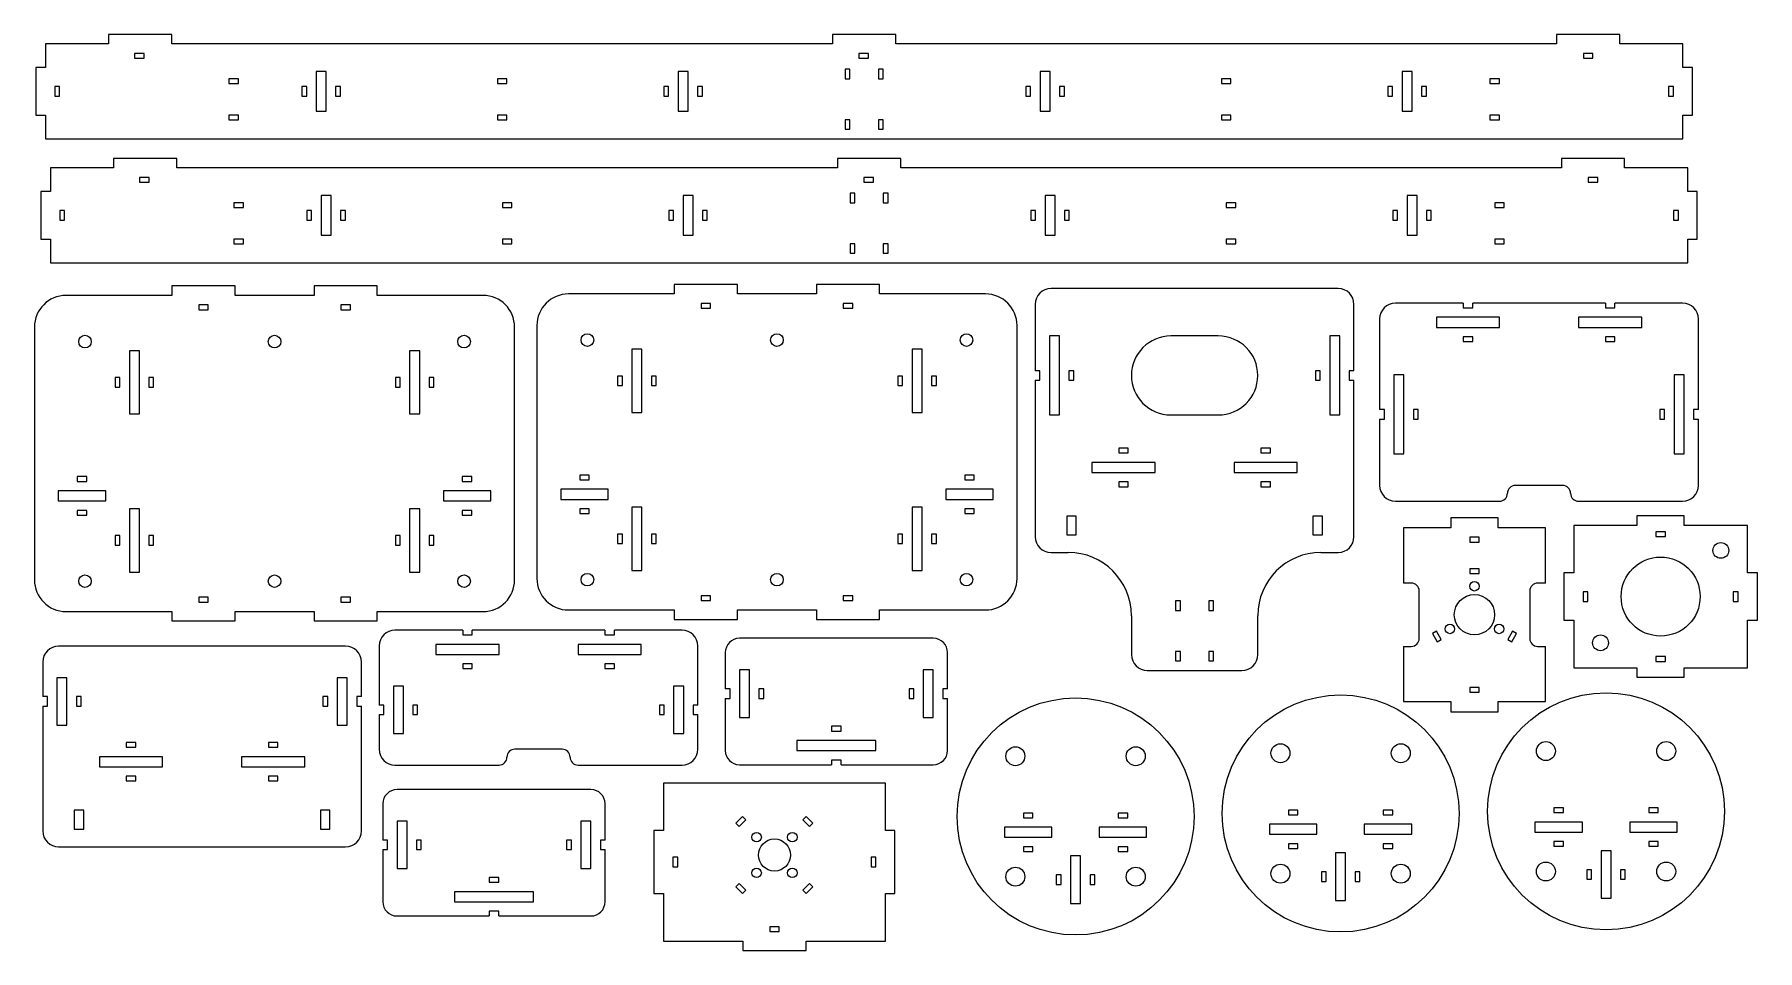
# Model space of a CAD drawing. Header units: millimetres. Extents: x 6 to 551, y 8 to 298.
import ezdxf

# ---------------------------------------------------------------- set-up
doc = ezdxf.new("R2010")
doc.units = ezdxf.units.MM

msp = doc.modelspace()

# ---------------------------------------------------------------- linework, layer by layer
at = {"color": 7, "linetype": 'Continuous', "lineweight": 25}
for p, q in [((29.03, 295.17), (9.03, 295.17)), ((9.03, 295.17), (9.03, 287.67)), ((29.03, 298.17), (29.03, 295.17)), ((49.03, 298.17), (29.03, 298.17)), ((49.03, 295.17), (49.03, 298.17)), ((258.21, 295.17), (49.03, 295.17)), ((258.21, 298.17), (258.21, 295.17)), ((278.21, 298.17), (258.21, 298.17)), ((278.21, 295.17), (278.21, 298.17)), ((487.4, 295.17), (278.21, 295.17)), ((487.4, 298.17), (487.4, 295.17)), ((507.4, 298.17), (487.4, 298.17)), ((507.4, 295.17), (507.4, 298.17)), ((527.4, 295.17), (507.4, 295.17)), ((527.4, 287.67), (527.4, 295.17)), ((40.27, 292.17), (37.27, 292.17)), ((37.27, 292.17), (37.27, 290.67)), ((37.27, 290.67), (40.27, 290.67)), ((40.27, 290.67), (40.27, 292.17)), ((269.58, 292.17), (266.58, 292.17)), ((266.58, 292.17), (266.58, 290.67)), ((266.58, 290.67), (269.58, 290.67)), ((269.58, 290.67), (269.58, 292.17)), ((498.9, 292.17), (495.9, 292.17)), ((495.9, 292.17), (495.9, 290.67)), ((495.9, 290.67), (498.9, 290.67)), ((498.9, 290.67), (498.9, 292.17)), ((6.03, 287.67), (6.03, 272.67)), ((9.03, 287.67), (6.03, 287.67)), ((70.12, 284.17), (67.12, 284.17)), ((67.12, 284.17), (67.12, 282.67)), ((70.12, 282.67), (70.12, 284.17)), ((97.91, 286.42), (94.73, 286.42)), ((94.73, 286.42), (94.73, 273.92)), ((97.91, 273.92), (97.91, 286.42)), ((155.12, 284.17), (152.12, 284.17)), ((152.12, 284.17), (152.12, 282.67)), ((155.12, 282.67), (155.12, 284.17)), ((212.5, 286.42), (209.33, 286.42)), ((209.33, 286.42), (209.33, 273.92)), ((212.5, 273.92), (212.5, 286.42)), ((263.71, 287.17), (262.21, 287.17)), ((262.21, 287.17), (262.21, 284.17)), ((262.21, 284.17), (263.71, 284.17)), ((263.71, 284.17), (263.71, 287.17)), ((274.21, 287.17), (272.71, 287.17)), ((272.71, 287.17), (272.71, 284.17)), ((272.71, 284.17), (274.21, 284.17)), ((274.21, 284.17), (274.21, 287.17)), ((327.1, 286.42), (323.92, 286.42)), ((323.92, 286.42), (323.92, 273.92)), ((327.1, 273.92), (327.1, 286.42)), ((384.31, 284.17), (381.31, 284.17)), ((381.31, 284.17), (381.31, 282.67)), ((384.31, 282.67), (384.31, 284.17)), ((441.69, 286.42), (438.52, 286.42)), ((438.52, 286.42), (438.52, 273.92)), ((441.69, 273.92), (441.69, 286.42)), ((469.31, 284.17), (466.31, 284.17)), ((466.31, 284.17), (466.31, 282.67)), ((469.31, 282.67), (469.31, 284.17)), ((530.4, 287.67), (527.4, 287.67)), ((530.4, 272.67), (530.4, 287.67)), ((13.53, 281.67), (12.03, 281.67)), ((12.03, 281.67), (12.03, 278.67)), ((12.03, 278.67), (13.53, 278.67)), ((13.53, 278.67), (13.53, 281.67)), ((67.12, 282.67), (70.12, 282.67)), ((91.74, 281.67), (90.24, 281.67)), ((90.24, 281.67), (90.24, 278.67)), ((90.24, 278.67), (91.74, 278.67)), ((91.74, 278.67), (91.74, 281.67)), ((102.41, 281.67), (100.91, 281.67)), ((100.91, 281.67), (100.91, 278.67)), ((100.91, 278.67), (102.41, 278.67)), ((102.41, 278.67), (102.41, 281.67)), ((152.12, 282.67), (155.12, 282.67)), ((206.33, 281.67), (204.83, 281.67)), ((204.83, 281.67), (204.83, 278.67)), ((204.83, 278.67), (206.33, 278.67)), ((206.33, 278.67), (206.33, 281.67)), ((217, 281.67), (215.5, 281.67)), ((215.5, 281.67), (215.5, 278.67)), ((215.5, 278.67), (217, 278.67)), ((217, 278.67), (217, 281.67)), ((320.92, 281.67), (319.42, 281.67)), ((319.42, 281.67), (319.42, 278.67)), ((319.42, 278.67), (320.92, 278.67)), ((320.92, 278.67), (320.92, 281.67)), ((331.6, 281.67), (330.1, 281.67)), ((330.1, 281.67), (330.1, 278.67)), ((330.1, 278.67), (331.6, 278.67)), ((331.6, 278.67), (331.6, 281.67)), ((381.31, 282.67), (384.31, 282.67)), ((435.51, 281.67), (434.01, 281.67)), ((434.01, 281.67), (434.01, 278.67)), ((434.01, 278.67), (435.51, 278.67)), ((435.51, 278.67), (435.51, 281.67)), ((446.19, 281.67), (444.69, 281.67)), ((444.69, 281.67), (444.69, 278.67)), ((444.69, 278.67), (446.19, 278.67)), ((446.19, 278.67), (446.19, 281.67)), ((466.31, 282.67), (469.31, 282.67)), ((524.4, 281.67), (522.9, 281.67)), ((522.9, 281.67), (522.9, 278.67)), ((522.9, 278.67), (524.4, 278.67)), ((524.4, 278.67), (524.4, 281.67)), ((94.73, 273.92), (97.91, 273.92)), ((209.33, 273.92), (212.5, 273.92)), ((323.92, 273.92), (327.1, 273.92)), ((438.52, 273.92), (441.69, 273.92)), ((6.03, 272.67), (9.03, 272.67)), ((9.03, 272.67), (9.03, 265.17)), ((70.12, 272.67), (67.12, 272.67)), ((67.12, 272.67), (67.12, 271.17)), ((67.12, 271.17), (70.12, 271.17)), ((70.12, 271.17), (70.12, 272.67)), ((155.12, 272.67), (152.12, 272.67)), ((152.12, 272.67), (152.12, 271.17)), ((152.12, 271.17), (155.12, 271.17)), ((155.12, 271.17), (155.12, 272.67)), ((263.71, 271.17), (262.21, 271.17)), ((262.21, 271.17), (262.21, 268.17)), ((262.21, 268.17), (263.71, 268.17)), ((263.71, 268.17), (263.71, 271.17)), ((274.21, 271.17), (272.71, 271.17)), ((272.71, 271.17), (272.71, 268.17)), ((272.71, 268.17), (274.21, 268.17)), ((274.21, 268.17), (274.21, 271.17)), ((384.31, 272.67), (381.31, 272.67)), ((381.31, 272.67), (381.31, 271.17)), ((381.31, 271.17), (384.31, 271.17)), ((384.31, 271.17), (384.31, 272.67)), ((469.31, 272.67), (466.31, 272.67)), ((466.31, 272.67), (466.31, 271.17)), ((466.31, 271.17), (469.31, 271.17)), ((469.31, 271.17), (469.31, 272.67)), ((527.4, 272.67), (530.4, 272.67)), ((527.4, 265.17), (527.4, 272.67)), ((9.03, 265.17), (527.4, 265.17)), ((30.59, 258.95), (30.59, 255.95)), ((50.59, 258.95), (30.59, 258.95)), ((50.59, 255.95), (50.59, 258.95)), ((259.78, 258.95), (259.78, 255.95)), ((279.78, 258.95), (259.78, 258.95)), ((279.78, 255.95), (279.78, 258.95)), ((488.97, 258.95), (488.97, 255.95)), ((508.97, 258.95), (488.97, 258.95)), ((508.97, 255.95), (508.97, 258.95)), ((30.59, 255.95), (10.59, 255.95)), ((10.59, 255.95), (10.59, 248.45)), ((41.83, 252.95), (38.83, 252.95)), ((38.83, 252.95), (38.83, 251.45)), ((38.83, 251.45), (41.83, 251.45)), ((41.83, 251.45), (41.83, 252.95)), ((259.78, 255.95), (50.59, 255.95)), ((271.15, 252.95), (268.15, 252.95)), ((268.15, 252.95), (268.15, 251.45)), ((268.15, 251.45), (271.15, 251.45)), ((271.15, 251.45), (271.15, 252.95)), ((488.97, 255.95), (279.78, 255.95)), ((500.47, 252.95), (497.47, 252.95)), ((497.47, 252.95), (497.47, 251.45)), ((497.47, 251.45), (500.47, 251.45)), ((500.47, 251.45), (500.47, 252.95)), ((528.97, 255.95), (508.97, 255.95)), ((528.97, 248.45), (528.97, 255.95)), ((7.59, 248.45), (7.59, 233.45)), ((10.59, 248.45), (7.59, 248.45)), ((99.48, 247.2), (96.3, 247.2)), ((96.3, 247.2), (96.3, 234.7)), ((99.48, 234.7), (99.48, 247.2)), ((214.07, 247.2), (210.9, 247.2)), ((210.9, 247.2), (210.9, 234.7)), ((214.07, 234.7), (214.07, 247.2)), ((265.28, 247.95), (263.78, 247.95)), ((263.78, 247.95), (263.78, 244.95)), ((265.28, 244.95), (265.28, 247.95)), ((275.78, 247.95), (274.28, 247.95)), ((274.28, 247.95), (274.28, 244.95)), ((275.78, 244.95), (275.78, 247.95)), ((328.67, 247.2), (325.49, 247.2)), ((325.49, 247.2), (325.49, 234.7)), ((328.67, 234.7), (328.67, 247.2)), ((443.26, 247.2), (440.08, 247.2)), ((440.08, 247.2), (440.08, 234.7)), ((443.26, 234.7), (443.26, 247.2)), ((531.97, 248.45), (528.97, 248.45)), ((531.97, 233.45), (531.97, 248.45)), ((15.09, 242.45), (13.59, 242.45)), ((13.59, 242.45), (13.59, 239.45)), ((15.09, 239.45), (15.09, 242.45)), ((71.69, 244.95), (68.69, 244.95)), ((68.69, 244.95), (68.69, 243.45)), ((68.69, 243.45), (71.69, 243.45)), ((71.69, 243.45), (71.69, 244.95)), ((93.31, 242.45), (91.81, 242.45)), ((91.81, 242.45), (91.81, 239.45)), ((93.31, 239.45), (93.31, 242.45)), ((103.98, 242.45), (102.48, 242.45)), ((102.48, 242.45), (102.48, 239.45)), ((103.98, 239.45), (103.98, 242.45)), ((156.69, 244.95), (153.69, 244.95)), ((153.69, 244.95), (153.69, 243.45)), ((153.69, 243.45), (156.69, 243.45)), ((156.69, 243.45), (156.69, 244.95)), ((207.9, 242.45), (206.4, 242.45)), ((206.4, 242.45), (206.4, 239.45)), ((207.9, 239.45), (207.9, 242.45)), ((218.57, 242.45), (217.07, 242.45)), ((217.07, 242.45), (217.07, 239.45)), ((218.57, 239.45), (218.57, 242.45)), ((263.78, 244.95), (265.28, 244.95)), ((274.28, 244.95), (275.78, 244.95)), ((322.49, 242.45), (320.99, 242.45)), ((320.99, 242.45), (320.99, 239.45)), ((322.49, 239.45), (322.49, 242.45)), ((333.17, 242.45), (331.67, 242.45)), ((331.67, 242.45), (331.67, 239.45)), ((333.17, 239.45), (333.17, 242.45)), ((385.87, 244.95), (382.87, 244.95)), ((382.87, 244.95), (382.87, 243.45)), ((382.87, 243.45), (385.87, 243.45)), ((385.87, 243.45), (385.87, 244.95)), ((437.08, 242.45), (435.58, 242.45)), ((435.58, 242.45), (435.58, 239.45)), ((437.08, 239.45), (437.08, 242.45)), ((447.76, 242.45), (446.26, 242.45)), ((446.26, 242.45), (446.26, 239.45)), ((447.76, 239.45), (447.76, 242.45)), ((470.87, 244.95), (467.87, 244.95)), ((467.87, 244.95), (467.87, 243.45)), ((467.87, 243.45), (470.87, 243.45)), ((470.87, 243.45), (470.87, 244.95)), ((525.97, 242.45), (524.47, 242.45)), ((524.47, 242.45), (524.47, 239.45)), ((525.97, 239.45), (525.97, 242.45)), ((13.59, 239.45), (15.09, 239.45)), ((91.81, 239.45), (93.31, 239.45)), ((96.3, 234.7), (99.48, 234.7)), ((102.48, 239.45), (103.98, 239.45)), ((206.4, 239.45), (207.9, 239.45)), ((210.9, 234.7), (214.07, 234.7)), ((217.07, 239.45), (218.57, 239.45)), ((320.99, 239.45), (322.49, 239.45)), ((325.49, 234.7), (328.67, 234.7)), ((331.67, 239.45), (333.17, 239.45)), ((435.58, 239.45), (437.08, 239.45)), ((440.08, 234.7), (443.26, 234.7)), ((446.26, 239.45), (447.76, 239.45)), ((524.47, 239.45), (525.97, 239.45)), ((7.59, 233.45), (10.59, 233.45)), ((10.59, 233.45), (10.59, 225.95)), ((71.69, 233.45), (68.69, 233.45)), ((68.69, 233.45), (68.69, 231.95)), ((68.69, 231.95), (71.69, 231.95)), ((71.69, 231.95), (71.69, 233.45)), ((156.69, 233.45), (153.69, 233.45)), ((153.69, 233.45), (153.69, 231.95)), ((153.69, 231.95), (156.69, 231.95)), ((156.69, 231.95), (156.69, 233.45)), ((265.28, 231.95), (263.78, 231.95)), ((263.78, 231.95), (263.78, 228.95)), ((265.28, 228.95), (265.28, 231.95)), ((275.78, 231.95), (274.28, 231.95)), ((274.28, 231.95), (274.28, 228.95)), ((275.78, 228.95), (275.78, 231.95)), ((385.87, 233.45), (382.87, 233.45)), ((382.87, 233.45), (382.87, 231.95)), ((382.87, 231.95), (385.87, 231.95)), ((385.87, 231.95), (385.87, 233.45)), ((470.87, 233.45), (467.87, 233.45)), ((467.87, 233.45), (467.87, 231.95)), ((467.87, 231.95), (470.87, 231.95)), ((470.87, 231.95), (470.87, 233.45)), ((528.97, 233.45), (531.97, 233.45)), ((528.97, 225.95), (528.97, 233.45)), ((10.59, 225.95), (528.97, 225.95)), ((263.78, 228.95), (265.28, 228.95)), ((274.28, 228.95), (275.78, 228.95)), ((49.06, 218.6), (49.06, 215.6)), ((69.06, 218.6), (49.06, 218.6)), ((69.06, 215.6), (69.06, 218.6)), ((94.06, 218.6), (94.06, 215.6)), ((114.06, 218.6), (94.06, 218.6)), ((114.06, 215.6), (114.06, 218.6)), ((208.12, 219.08), (208.12, 216.08)), ((228.12, 219.08), (208.12, 219.08)), ((228.12, 216.08), (228.12, 219.08)), ((253.12, 219.08), (253.12, 216.08)), ((273.12, 219.08), (253.12, 219.08)), ((273.12, 216.08), (273.12, 219.08)), ((49.06, 215.6), (15.56, 215.6)), ((94.06, 215.6), (69.06, 215.6)), ((147.56, 215.6), (114.06, 215.6)), ((208.12, 216.08), (174.62, 216.08)), ((219.62, 213.08), (216.62, 213.08)), ((216.62, 213.08), (216.62, 211.58)), ((219.62, 211.58), (219.62, 213.08)), ((253.12, 216.08), (228.12, 216.08)), ((264.62, 213.08), (261.62, 213.08)), ((261.62, 213.08), (261.62, 211.58)), ((264.62, 211.58), (264.62, 213.08)), ((306.62, 216.08), (273.12, 216.08)), ((322.38, 212.78), (322.38, 191.78)), ((418.28, 217.78), (327.38, 217.78)), ((423.28, 191.78), (423.28, 212.78)), ((457.86, 213.18), (436.41, 213.18)), ((457.86, 213.18), (457.86, 211.68)), ((460.86, 211.68), (460.86, 213.18)), ((502.86, 213.18), (460.86, 213.18)), ((502.86, 213.18), (502.86, 211.68)), ((505.86, 211.68), (505.86, 213.18)), ((527.31, 213.18), (505.86, 213.18)), ((60.56, 212.6), (57.56, 212.6)), ((57.56, 212.6), (57.56, 211.1)), ((57.56, 211.1), (60.56, 211.1)), ((60.56, 211.1), (60.56, 212.6)), ((105.56, 212.6), (102.56, 212.6)), ((102.56, 212.6), (102.56, 211.1)), ((102.56, 211.1), (105.56, 211.1)), ((105.56, 211.1), (105.56, 212.6)), ((216.62, 211.58), (219.62, 211.58)), ((261.62, 211.58), (264.62, 211.58)), ((431.41, 208.18), (431.41, 179.5)), ((469.36, 208.68), (449.36, 208.68)), ((449.36, 208.68), (449.36, 205.5)), ((457.86, 211.68), (460.86, 211.68)), ((469.36, 205.5), (469.36, 208.68)), ((514.36, 208.68), (494.36, 208.68)), ((494.36, 208.68), (494.36, 205.5)), ((502.86, 211.68), (505.86, 211.68)), ((514.36, 205.5), (514.36, 208.68)), ((532.31, 179.5), (532.31, 208.18)), ((5.56, 205.6), (5.56, 125.6)), ((157.56, 125.6), (157.56, 205.6)), ((164.62, 206.08), (164.62, 126.08)), ((316.62, 126.08), (316.62, 206.08)), ((330.05, 202.78), (326.88, 202.78)), ((326.88, 202.78), (326.88, 177.78)), ((330.05, 177.78), (330.05, 202.78)), ((380.33, 202.78), (365.33, 202.78)), ((418.78, 202.78), (415.6, 202.78)), ((415.6, 202.78), (415.6, 177.78)), ((418.78, 177.78), (418.78, 202.78)), ((449.36, 205.5), (469.36, 205.5)), ((460.86, 202.5), (457.86, 202.5)), ((457.86, 202.5), (457.86, 201)), ((460.86, 201), (460.86, 202.5)), ((494.36, 205.5), (514.36, 205.5)), ((505.86, 202.5), (502.86, 202.5)), ((502.86, 202.5), (502.86, 201)), ((505.86, 201), (505.86, 202.5)), ((38.79, 198.1), (35.61, 198.1)), ((35.61, 198.1), (35.61, 178.1)), ((38.79, 178.1), (38.79, 198.1)), ((127.51, 198.1), (124.34, 198.1)), ((124.34, 198.1), (124.34, 178.1)), ((127.51, 178.1), (127.51, 198.1)), ((197.85, 198.58), (194.67, 198.58)), ((194.67, 198.58), (194.67, 178.58)), ((197.85, 178.58), (197.85, 198.58)), ((286.57, 198.58), (283.4, 198.58)), ((283.4, 198.58), (283.4, 178.58)), ((286.57, 178.58), (286.57, 198.58)), ((457.86, 201), (460.86, 201)), ((502.86, 201), (505.86, 201)), ((323.88, 191.78), (322.38, 191.78)), ((323.88, 188.78), (323.88, 191.78)), ((334.55, 191.78), (333.05, 191.78)), ((333.05, 191.78), (333.05, 188.78)), ((334.55, 188.78), (334.55, 191.78)), ((412.6, 191.78), (411.1, 191.78)), ((411.1, 191.78), (411.1, 188.78)), ((412.6, 188.78), (412.6, 191.78)), ((423.28, 191.78), (421.78, 191.78)), ((421.78, 191.78), (421.78, 188.78)), ((32.61, 189.6), (31.11, 189.6)), ((31.11, 189.6), (31.11, 186.6)), ((31.11, 186.6), (32.61, 186.6)), ((32.61, 186.6), (32.61, 189.6)), ((43.29, 189.6), (41.79, 189.6)), ((41.79, 189.6), (41.79, 186.6)), ((41.79, 186.6), (43.29, 186.6)), ((43.29, 186.6), (43.29, 189.6)), ((121.34, 189.6), (119.84, 189.6)), ((119.84, 189.6), (119.84, 186.6)), ((119.84, 186.6), (121.34, 186.6)), ((121.34, 186.6), (121.34, 189.6)), ((132.01, 189.6), (130.51, 189.6)), ((130.51, 189.6), (130.51, 186.6)), ((130.51, 186.6), (132.01, 186.6)), ((132.01, 186.6), (132.01, 189.6)), ((191.67, 190.08), (190.17, 190.08)), ((190.17, 190.08), (190.17, 187.08)), ((190.17, 187.08), (191.67, 187.08)), ((191.67, 187.08), (191.67, 190.08)), ((202.35, 190.08), (200.85, 190.08)), ((200.85, 190.08), (200.85, 187.08)), ((200.85, 187.08), (202.35, 187.08)), ((202.35, 187.08), (202.35, 190.08)), ((280.4, 190.08), (278.9, 190.08)), ((278.9, 190.08), (278.9, 187.08)), ((278.9, 187.08), (280.4, 187.08)), ((280.4, 187.08), (280.4, 190.08)), ((291.07, 190.08), (289.57, 190.08)), ((289.57, 190.08), (289.57, 187.08)), ((289.57, 187.08), (291.07, 187.08)), ((291.07, 187.08), (291.07, 190.08)), ((322.38, 188.78), (323.88, 188.78)), ((322.38, 188.78), (322.38, 139.28)), ((333.05, 188.78), (334.55, 188.78)), ((411.1, 188.78), (412.6, 188.78)), ((421.78, 188.78), (423.28, 188.78)), ((423.28, 139.28), (423.28, 188.78)), ((439.08, 190.5), (435.91, 190.5)), ((435.91, 190.5), (435.91, 165.5)), ((439.08, 165.5), (439.08, 190.5)), ((527.81, 190.5), (524.63, 190.5)), ((524.63, 190.5), (524.63, 165.5)), ((527.81, 165.5), (527.81, 190.5)), ((35.61, 178.1), (38.79, 178.1)), ((124.34, 178.1), (127.51, 178.1)), ((194.67, 178.58), (197.85, 178.58)), ((283.4, 178.58), (286.57, 178.58)), ((326.88, 177.78), (330.05, 177.78)), ((365.33, 177.78), (380.33, 177.78)), ((415.6, 177.78), (418.78, 177.78)), ((432.91, 179.5), (431.41, 179.5)), ((431.41, 176.5), (432.91, 176.5)), ((431.41, 176.5), (431.41, 155.5)), ((432.91, 176.5), (432.91, 179.5)), ((443.58, 179.5), (442.08, 179.5)), ((442.08, 179.5), (442.08, 176.5)), ((442.08, 176.5), (443.58, 176.5)), ((443.58, 176.5), (443.58, 179.5)), ((521.63, 179.5), (520.13, 179.5)), ((520.13, 179.5), (520.13, 176.5)), ((520.13, 176.5), (521.63, 176.5)), ((521.63, 176.5), (521.63, 179.5)), ((532.31, 179.5), (530.81, 179.5)), ((530.81, 179.5), (530.81, 176.5)), ((530.81, 176.5), (532.31, 176.5)), ((532.31, 155.5), (532.31, 176.5)), ((351.83, 167.28), (348.83, 167.28)), ((348.83, 167.28), (348.83, 165.78)), ((348.83, 165.78), (351.83, 165.78)), ((351.83, 165.78), (351.83, 167.28)), ((396.83, 167.28), (393.83, 167.28)), ((393.83, 167.28), (393.83, 165.78)), ((393.83, 165.78), (396.83, 165.78)), ((396.83, 165.78), (396.83, 167.28)), ((435.91, 165.5), (439.08, 165.5)), ((524.63, 165.5), (527.81, 165.5)), ((22.11, 158.27), (19.11, 158.27)), ((19.11, 158.27), (19.11, 156.77)), ((22.11, 156.77), (22.11, 158.27)), ((144.01, 158.27), (141.01, 158.27)), ((141.01, 158.27), (141.01, 156.77)), ((144.01, 156.77), (144.01, 158.27)), ((181.17, 158.76), (178.17, 158.76)), ((178.17, 158.76), (178.17, 157.26)), ((181.17, 157.26), (181.17, 158.76)), ((303.07, 158.76), (300.07, 158.76)), ((300.07, 158.76), (300.07, 157.26)), ((303.07, 157.26), (303.07, 158.76)), ((360.33, 162.78), (340.33, 162.78)), ((340.33, 162.78), (340.33, 159.6)), ((340.33, 159.6), (360.33, 159.6)), ((360.33, 159.6), (360.33, 162.78)), ((405.33, 162.78), (385.33, 162.78)), ((385.33, 162.78), (385.33, 159.6)), ((385.33, 159.6), (405.33, 159.6)), ((405.33, 159.6), (405.33, 162.78)), ((28.11, 153.77), (13.11, 153.77)), ((13.11, 153.77), (13.11, 150.6)), ((19.11, 156.77), (22.11, 156.77)), ((28.11, 150.6), (28.11, 153.77)), ((150.01, 153.77), (135.01, 153.77)), ((135.01, 153.77), (135.01, 150.6)), ((141.01, 156.77), (144.01, 156.77)), ((150.01, 150.6), (150.01, 153.77)), ((187.17, 154.26), (172.17, 154.26)), ((172.17, 154.26), (172.17, 151.08)), ((178.17, 157.26), (181.17, 157.26)), ((187.17, 151.08), (187.17, 154.26)), ((309.07, 154.26), (294.07, 154.26)), ((294.07, 154.26), (294.07, 151.08)), ((300.07, 157.26), (303.07, 157.26)), ((309.07, 151.08), (309.07, 154.26)), ((351.83, 156.6), (348.83, 156.6)), ((348.83, 156.6), (348.83, 155.1)), ((348.83, 155.1), (351.83, 155.1)), ((351.83, 155.1), (351.83, 156.6)), ((396.83, 156.6), (393.83, 156.6)), ((393.83, 156.6), (393.83, 155.1)), ((393.83, 155.1), (396.83, 155.1)), ((396.83, 155.1), (396.83, 156.6)), ((489.36, 155.5), (474.36, 155.5)), ((13.11, 150.6), (28.11, 150.6)), ((22.11, 147.6), (19.11, 147.6)), ((19.11, 147.6), (19.11, 146.1)), ((22.11, 146.1), (22.11, 147.6)), ((38.79, 148.1), (35.61, 148.1)), ((35.61, 148.1), (35.61, 128.1)), ((38.79, 128.1), (38.79, 148.1)), ((127.51, 148.1), (124.34, 148.1)), ((124.34, 148.1), (124.34, 128.1)), ((127.51, 128.1), (127.51, 148.1)), ((135.01, 150.6), (150.01, 150.6)), ((144.01, 147.6), (141.01, 147.6)), ((141.01, 147.6), (141.01, 146.1)), ((144.01, 146.1), (144.01, 147.6)), ((172.17, 151.08), (187.17, 151.08)), ((181.17, 148.08), (178.17, 148.08)), ((178.17, 148.08), (178.17, 146.58)), ((181.17, 146.58), (181.17, 148.08)), ((197.85, 148.58), (194.67, 148.58)), ((194.67, 148.58), (194.67, 128.58)), ((197.85, 128.58), (197.85, 148.58)), ((286.57, 148.58), (283.4, 148.58)), ((283.4, 148.58), (283.4, 128.58)), ((286.57, 128.58), (286.57, 148.58)), ((294.07, 151.08), (309.07, 151.08)), ((303.07, 148.08), (300.07, 148.08)), ((300.07, 148.08), (300.07, 146.58)), ((303.07, 146.58), (303.07, 148.08)), ((436.41, 150.5), (469.36, 150.5)), ((494.36, 150.5), (527.31, 150.5)), ((19.11, 146.1), (22.11, 146.1)), ((141.01, 146.1), (144.01, 146.1)), ((178.17, 146.58), (181.17, 146.58)), ((300.07, 146.58), (303.07, 146.58)), ((335.38, 145.81), (332.38, 145.81)), ((332.38, 145.81), (332.38, 139.81)), ((335.38, 139.81), (335.38, 145.81)), ((413.28, 145.81), (410.28, 145.81)), ((410.28, 145.81), (410.28, 139.81)), ((413.28, 139.81), (413.28, 145.81)), ((438.93, 142.08), (438.93, 124.58)), ((453.93, 142.08), (438.93, 142.08)), ((453.93, 145.26), (453.93, 142.08)), ((468.93, 145.26), (453.93, 145.26)), ((468.93, 142.08), (468.93, 145.26)), ((483.93, 142.08), (468.93, 142.08)), ((483.93, 124.58), (483.93, 142.08)), ((512.86, 142.82), (492.86, 142.82)), ((492.86, 142.82), (492.86, 127.82)), ((512.86, 145.82), (512.86, 142.82)), ((527.86, 145.82), (512.86, 145.82)), ((527.86, 142.82), (527.86, 145.82)), ((547.86, 142.82), (527.86, 142.82)), ((547.86, 127.82), (547.86, 142.82)), ((32.61, 139.6), (31.11, 139.6)), ((31.11, 139.6), (31.11, 136.6)), ((31.11, 136.6), (32.61, 136.6)), ((32.61, 136.6), (32.61, 139.6)), ((43.29, 139.6), (41.79, 139.6)), ((41.79, 139.6), (41.79, 136.6)), ((41.79, 136.6), (43.29, 136.6)), ((43.29, 136.6), (43.29, 139.6)), ((121.34, 139.6), (119.84, 139.6)), ((119.84, 139.6), (119.84, 136.6)), ((119.84, 136.6), (121.34, 136.6)), ((121.34, 136.6), (121.34, 139.6)), ((132.01, 139.6), (130.51, 139.6)), ((130.51, 139.6), (130.51, 136.6)), ((130.51, 136.6), (132.01, 136.6)), ((132.01, 136.6), (132.01, 139.6)), ((191.67, 140.08), (190.17, 140.08)), ((190.17, 140.08), (190.17, 137.08)), ((190.17, 137.08), (191.67, 137.08)), ((191.67, 137.08), (191.67, 140.08)), ((202.35, 140.08), (200.85, 140.08)), ((200.85, 140.08), (200.85, 137.08)), ((200.85, 137.08), (202.35, 137.08)), ((202.35, 137.08), (202.35, 140.08)), ((280.4, 140.08), (278.9, 140.08)), ((278.9, 140.08), (278.9, 137.08)), ((278.9, 137.08), (280.4, 137.08)), ((280.4, 137.08), (280.4, 140.08)), ((291.07, 140.08), (289.57, 140.08)), ((289.57, 140.08), (289.57, 137.08)), ((289.57, 137.08), (291.07, 137.08)), ((291.07, 137.08), (291.07, 140.08)), ((332.38, 139.81), (335.38, 139.81)), ((410.28, 139.81), (413.28, 139.81)), ((462.93, 139.08), (459.93, 139.08)), ((459.93, 139.08), (459.93, 137.58)), ((459.93, 137.58), (462.93, 137.58)), ((462.93, 137.58), (462.93, 139.08)), ((518.86, 140.82), (518.86, 139.32)), ((521.86, 140.82), (518.86, 140.82)), ((518.86, 139.32), (521.86, 139.32)), ((521.86, 139.32), (521.86, 140.82)), ((327.38, 134.28), (332.83, 134.28)), ((412.83, 134.28), (418.28, 134.28)), ((35.61, 128.1), (38.79, 128.1)), ((124.34, 128.1), (127.51, 128.1)), ((194.67, 128.58), (197.85, 128.58)), ((283.4, 128.58), (286.57, 128.58)), ((462.93, 129.08), (459.93, 129.08)), ((459.93, 129.08), (459.93, 127.58)), ((459.93, 127.58), (462.93, 127.58)), ((462.93, 127.58), (462.93, 129.08)), ((489.69, 127.82), (489.69, 112.82)), ((492.86, 127.82), (489.69, 127.82)), ((551.04, 127.82), (547.86, 127.82)), ((551.04, 112.82), (551.04, 127.82)), ((60.56, 120.1), (57.56, 120.1)), ((57.56, 120.1), (57.56, 118.6)), ((60.56, 118.6), (60.56, 120.1)), ((105.56, 120.1), (102.56, 120.1)), ((102.56, 120.1), (102.56, 118.6)), ((105.56, 118.6), (105.56, 120.1)), ((219.62, 120.58), (216.62, 120.58)), ((216.62, 120.58), (216.62, 119.08)), ((219.62, 119.08), (219.62, 120.58)), ((264.62, 120.58), (261.62, 120.58)), ((261.62, 120.58), (261.62, 119.08)), ((264.62, 119.08), (264.62, 120.58)), ((441.43, 124.58), (438.93, 124.58)), ((443.93, 107.08), (443.93, 122.08)), ((478.93, 122.08), (478.93, 107.08)), ((483.93, 124.58), (481.43, 124.58)), ((495.86, 121.82), (495.86, 118.82)), ((497.36, 121.82), (495.86, 121.82)), ((497.36, 118.82), (497.36, 121.82)), ((544.86, 121.82), (543.36, 121.82)), ((543.36, 121.82), (543.36, 118.82)), ((544.86, 118.82), (544.86, 121.82)), ((15.56, 115.6), (49.06, 115.6)), ((49.06, 115.6), (49.06, 112.6)), ((57.56, 118.6), (60.56, 118.6)), ((69.06, 112.6), (69.06, 115.6)), ((69.06, 115.6), (94.06, 115.6)), ((94.06, 115.6), (94.06, 112.6)), ((102.56, 118.6), (105.56, 118.6)), ((114.06, 112.6), (114.06, 115.6)), ((114.06, 115.6), (147.56, 115.6)), ((174.62, 116.08), (208.12, 116.08)), ((208.12, 116.08), (208.12, 113.08)), ((216.62, 119.08), (219.62, 119.08)), ((228.12, 113.08), (228.12, 116.08)), ((228.12, 116.08), (253.12, 116.08)), ((253.12, 116.08), (253.12, 113.08)), ((261.62, 119.08), (264.62, 119.08)), ((273.12, 113.08), (273.12, 116.08)), ((273.12, 116.08), (306.62, 116.08)), ((368.33, 118.96), (366.83, 118.96)), ((366.83, 118.96), (366.83, 115.96)), ((366.83, 115.96), (368.33, 115.96)), ((368.33, 115.96), (368.33, 118.96)), ((378.83, 118.96), (377.33, 118.96)), ((377.33, 118.96), (377.33, 115.96)), ((377.33, 115.96), (378.83, 115.96)), ((378.83, 115.96), (378.83, 118.96)), ((495.86, 118.82), (497.36, 118.82)), ((543.36, 118.82), (544.86, 118.82)), ((49.06, 112.6), (69.06, 112.6)), ((94.06, 112.6), (114.06, 112.6)), ((141.14, 109.69), (119.69, 109.69)), ((141.14, 109.69), (141.14, 108.19)), ((144.14, 108.19), (144.14, 109.69)), ((186.14, 109.69), (144.14, 109.69)), ((186.14, 109.69), (186.14, 108.19)), ((189.14, 108.19), (189.14, 109.69)), ((210.59, 109.69), (189.14, 109.69)), ((208.12, 113.08), (228.12, 113.08)), ((253.12, 113.08), (273.12, 113.08)), ((352.83, 114.28), (352.83, 101.96)), ((392.83, 101.96), (392.83, 114.28)), ((449.42, 109.38), (448.12, 108.63)), ((450.92, 106.78), (449.42, 109.38)), ((473.44, 109.38), (471.94, 106.78)), ((474.74, 108.63), (473.44, 109.38)), ((489.69, 112.82), (492.86, 112.82)), ((492.86, 112.82), (492.86, 97.82)), ((547.86, 112.82), (551.04, 112.82)), ((547.86, 97.82), (547.86, 112.82)), ((104.08, 104.66), (13.18, 104.66)), ((114.69, 104.69), (114.69, 86.02)), ((152.64, 105.19), (132.64, 105.19)), ((132.64, 105.19), (132.64, 102.02)), ((141.14, 108.19), (144.14, 108.19)), ((152.64, 102.02), (152.64, 105.19)), ((197.64, 105.19), (177.64, 105.19)), ((177.64, 105.19), (177.64, 102.02)), ((186.14, 108.19), (189.14, 108.19)), ((197.64, 102.02), (197.64, 105.19)), ((215.59, 86.02), (215.59, 104.69)), ((290.11, 107.12), (228.76, 107.12)), ((438.93, 104.58), (441.43, 104.58)), ((438.93, 104.58), (438.93, 87.08)), ((448.12, 108.63), (449.62, 106.03)), ((449.62, 106.03), (450.92, 106.78)), ((471.94, 106.78), (473.24, 106.03)), ((473.24, 106.03), (474.74, 108.63)), ((481.43, 104.58), (483.93, 104.58)), ((483.93, 87.08), (483.93, 104.58)), ((8.18, 99.66), (8.18, 88.66)), ((109.08, 88.66), (109.08, 99.66)), ((132.64, 102.02), (152.64, 102.02)), ((144.14, 99.02), (141.14, 99.02)), ((141.14, 99.02), (141.14, 97.52)), ((144.14, 97.52), (144.14, 99.02)), ((177.64, 102.02), (197.64, 102.02)), ((189.14, 99.02), (186.14, 99.02)), ((186.14, 99.02), (186.14, 97.52)), ((189.14, 97.52), (189.14, 99.02)), ((224.26, 102.62), (224.26, 91.12)), ((294.61, 91.12), (294.61, 102.62)), ((368.33, 102.96), (366.83, 102.96)), ((366.83, 102.96), (366.83, 99.96)), ((366.83, 99.96), (368.33, 99.96)), ((368.33, 99.96), (368.33, 102.96)), ((378.83, 102.96), (377.33, 102.96)), ((377.33, 102.96), (377.33, 99.96)), ((377.33, 99.96), (378.83, 99.96)), ((378.83, 99.96), (378.83, 102.96)), ((518.86, 101.32), (518.86, 99.82)), ((521.86, 101.32), (518.86, 101.32)), ((518.86, 99.82), (521.86, 99.82)), ((521.86, 99.82), (521.86, 101.32)), ((15.85, 94.66), (12.68, 94.66)), ((12.68, 94.66), (12.68, 79.66)), ((15.85, 79.66), (15.85, 94.66)), ((104.58, 94.66), (101.4, 94.66)), ((101.4, 94.66), (101.4, 79.66)), ((104.58, 79.66), (104.58, 94.66)), ((141.14, 97.52), (144.14, 97.52)), ((186.14, 97.52), (189.14, 97.52)), ((231.93, 97.12), (228.76, 97.12)), ((228.76, 97.12), (228.76, 82.12)), ((231.93, 82.12), (231.93, 97.12)), ((290.11, 97.12), (286.93, 97.12)), ((286.93, 97.12), (286.93, 82.12)), ((290.11, 82.12), (290.11, 97.12)), ((357.83, 96.96), (387.83, 96.96)), ((492.86, 97.82), (512.86, 97.82)), ((512.86, 97.82), (512.86, 94.82)), ((512.86, 94.82), (527.86, 94.82)), ((527.86, 94.82), (527.86, 97.82)), ((527.86, 97.82), (547.86, 97.82)), ((9.68, 88.66), (8.18, 88.66)), ((9.68, 85.66), (9.68, 88.66)), ((20.35, 88.66), (18.85, 88.66)), ((18.85, 88.66), (18.85, 85.66)), ((20.35, 85.66), (20.35, 88.66)), ((98.4, 88.66), (96.9, 88.66)), ((96.9, 88.66), (96.9, 85.66)), ((98.4, 85.66), (98.4, 88.66)), ((109.08, 88.66), (107.58, 88.66)), ((107.58, 88.66), (107.58, 85.66)), ((122.36, 92.02), (119.19, 92.02)), ((119.19, 92.02), (119.19, 77.02)), ((122.36, 77.02), (122.36, 92.02)), ((211.09, 92.02), (207.91, 92.02)), ((207.91, 92.02), (207.91, 77.02)), ((211.09, 77.02), (211.09, 92.02)), ((225.76, 91.12), (224.26, 91.12)), ((224.26, 88.12), (225.76, 88.12)), ((224.26, 88.12), (224.26, 71.62)), ((225.76, 88.12), (225.76, 91.12)), ((236.43, 91.12), (234.93, 91.12)), ((234.93, 91.12), (234.93, 88.12)), ((234.93, 88.12), (236.43, 88.12)), ((236.43, 88.12), (236.43, 91.12)), ((283.93, 91.12), (282.43, 91.12)), ((282.43, 91.12), (282.43, 88.12)), ((282.43, 88.12), (283.93, 88.12)), ((283.93, 88.12), (283.93, 91.12)), ((294.61, 91.12), (293.11, 91.12)), ((293.11, 91.12), (293.11, 88.12)), ((293.11, 88.12), (294.61, 88.12)), ((294.61, 71.62), (294.61, 88.12)), ((462.93, 91.58), (459.93, 91.58)), ((459.93, 91.58), (459.93, 90.08)), ((459.93, 90.08), (462.93, 90.08)), ((462.93, 90.08), (462.93, 91.58)), ((8.18, 85.66), (9.68, 85.66)), ((8.18, 85.66), (8.18, 46.16)), ((18.85, 85.66), (20.35, 85.66)), ((96.9, 85.66), (98.4, 85.66)), ((107.58, 85.66), (109.08, 85.66)), ((109.08, 46.16), (109.08, 85.66)), ((116.19, 86.02), (114.69, 86.02)), ((114.69, 83.02), (116.19, 83.02)), ((114.69, 83.02), (114.69, 72.02)), ((116.19, 83.02), (116.19, 86.02)), ((126.86, 86.02), (125.36, 86.02)), ((125.36, 86.02), (125.36, 83.02)), ((125.36, 83.02), (126.86, 83.02)), ((126.86, 83.02), (126.86, 86.02)), ((204.91, 86.02), (203.41, 86.02)), ((203.41, 86.02), (203.41, 83.02)), ((203.41, 83.02), (204.91, 83.02)), ((204.91, 83.02), (204.91, 86.02)), ((215.59, 86.02), (214.09, 86.02)), ((214.09, 86.02), (214.09, 83.02)), ((214.09, 83.02), (215.59, 83.02)), ((215.59, 72.02), (215.59, 83.02)), ((228.76, 82.12), (231.93, 82.12)), ((286.93, 82.12), (290.11, 82.12)), ((438.93, 87.08), (453.93, 87.08)), ((453.93, 87.08), (453.93, 83.91)), ((453.93, 83.91), (468.93, 83.91)), ((468.93, 83.91), (468.93, 87.08)), ((468.93, 87.08), (483.93, 87.08)), ((12.68, 79.66), (15.85, 79.66)), ((101.4, 79.66), (104.58, 79.66)), ((119.19, 77.02), (122.36, 77.02)), ((207.91, 77.02), (211.09, 77.02)), ((260.93, 79.29), (257.93, 79.29)), ((257.93, 79.29), (257.93, 77.79)), ((257.93, 77.79), (260.93, 77.79)), ((260.93, 77.79), (260.93, 79.29)), ((37.63, 74.16), (34.63, 74.16)), ((34.63, 74.16), (34.63, 72.66)), ((34.63, 72.66), (37.63, 72.66)), ((37.63, 72.66), (37.63, 74.16)), ((82.63, 74.16), (79.63, 74.16)), ((79.63, 74.16), (79.63, 72.66)), ((79.63, 72.66), (82.63, 72.66)), ((82.63, 72.66), (82.63, 74.16)), ((172.64, 72.02), (157.64, 72.02)), ((271.93, 74.79), (246.93, 74.79)), ((246.93, 74.79), (246.93, 71.62)), ((246.93, 71.62), (271.93, 71.62)), ((271.93, 71.62), (271.93, 74.79)), ((46.13, 69.66), (26.13, 69.66)), ((26.13, 69.66), (26.13, 66.48)), ((26.13, 66.48), (46.13, 66.48)), ((46.13, 66.48), (46.13, 69.66)), ((91.13, 69.66), (71.13, 69.66)), ((71.13, 69.66), (71.13, 66.48)), ((71.13, 66.48), (91.13, 66.48)), ((91.13, 66.48), (91.13, 69.66)), ((119.69, 67.02), (152.64, 67.02)), ((177.64, 67.02), (210.59, 67.02)), ((228.76, 67.12), (257.93, 67.12)), ((260.93, 68.62), (257.93, 68.62)), ((257.93, 68.62), (257.93, 67.12)), ((260.93, 67.12), (260.93, 68.62)), ((260.93, 67.12), (290.11, 67.12)), ((37.63, 63.48), (34.63, 63.48)), ((34.63, 63.48), (34.63, 61.98)), ((34.63, 61.98), (37.63, 61.98)), ((37.63, 61.98), (37.63, 63.48)), ((82.63, 63.48), (79.63, 63.48)), ((79.63, 63.48), (79.63, 61.98)), ((79.63, 61.98), (82.63, 61.98)), ((82.63, 61.98), (82.63, 63.48)), ((274.96, 61.34), (204.69, 61.34)), ((204.69, 61.34), (204.69, 46.34)), ((274.96, 46.34), (274.96, 61.34)), ((115.86, 54.77), (115.86, 43.27)), ((181.71, 59.27), (120.36, 59.27)), ((186.21, 43.27), (186.21, 54.77)), ((21.18, 52.7), (18.18, 52.7)), ((18.18, 52.7), (18.18, 46.7)), ((21.18, 46.7), (21.18, 52.7)), ((99.08, 52.7), (96.08, 52.7)), ((96.08, 52.7), (96.08, 46.7)), ((99.08, 46.7), (99.08, 52.7)), ((123.53, 49.27), (120.36, 49.27)), ((120.36, 49.27), (120.36, 34.27)), ((123.53, 34.27), (123.53, 49.27)), ((181.71, 49.27), (178.53, 49.27)), ((178.53, 49.27), (178.53, 34.27)), ((181.71, 34.27), (181.71, 49.27)), ((229.75, 50.75), (227.63, 48.63)), ((228.69, 47.57), (230.81, 49.69)), ((230.81, 49.69), (229.75, 50.75)), ((249.9, 50.75), (248.84, 49.69)), ((248.84, 49.69), (250.96, 47.57)), ((252.02, 48.63), (249.9, 50.75)), ((321.64, 51.85), (318.64, 51.85)), ((318.64, 51.85), (318.64, 50.35)), ((318.64, 50.35), (321.64, 50.35)), ((321.64, 50.35), (321.64, 51.85)), ((351.64, 51.85), (348.64, 51.85)), ((348.64, 51.85), (348.64, 50.35)), ((348.64, 50.35), (351.64, 50.35)), ((351.64, 50.35), (351.64, 51.85)), ((405.55, 52.8), (402.55, 52.8)), ((402.55, 52.8), (402.55, 51.3)), ((402.55, 51.3), (405.55, 51.3)), ((405.55, 51.3), (405.55, 52.8)), ((435.55, 52.8), (432.55, 52.8)), ((432.55, 52.8), (432.55, 51.3)), ((432.55, 51.3), (435.55, 51.3)), ((435.55, 51.3), (435.55, 52.8)), ((489.59, 53.49), (486.59, 53.49)), ((486.59, 53.49), (486.59, 51.99)), ((486.59, 51.99), (489.59, 51.99)), ((489.59, 51.99), (489.59, 53.49)), ((519.59, 53.49), (516.59, 53.49)), ((516.59, 53.49), (516.59, 51.99)), ((516.59, 51.99), (519.59, 51.99)), ((519.59, 51.99), (519.59, 53.49)), ((18.18, 46.7), (21.18, 46.7)), ((96.08, 46.7), (99.08, 46.7)), ((201.69, 46.34), (201.69, 26.34)), ((204.69, 46.34), (201.69, 46.34)), ((227.63, 48.63), (228.69, 47.57)), ((250.96, 47.57), (252.02, 48.63)), ((277.96, 46.34), (274.96, 46.34)), ((277.96, 26.34), (277.96, 46.34)), ((327.64, 47.35), (312.64, 47.35)), ((312.64, 47.35), (312.64, 44.17)), ((312.64, 44.17), (327.64, 44.17)), ((327.64, 44.17), (327.64, 47.35)), ((357.64, 47.35), (342.64, 47.35)), ((342.64, 47.35), (342.64, 44.17)), ((342.64, 44.17), (357.64, 44.17)), ((357.64, 44.17), (357.64, 47.35)), ((411.55, 48.3), (396.55, 48.3)), ((396.55, 48.3), (396.55, 45.13)), ((396.55, 45.13), (411.55, 45.13)), ((411.55, 45.13), (411.55, 48.3)), ((441.55, 48.3), (426.55, 48.3)), ((426.55, 48.3), (426.55, 45.13)), ((426.55, 45.13), (441.55, 45.13)), ((441.55, 45.13), (441.55, 48.3)), ((495.59, 48.99), (480.59, 48.99)), ((480.59, 48.99), (480.59, 45.81)), ((480.59, 45.81), (495.59, 45.81)), ((495.59, 45.81), (495.59, 48.99)), ((525.59, 48.99), (510.59, 48.99)), ((510.59, 48.99), (510.59, 45.81)), ((510.59, 45.81), (525.59, 45.81)), ((525.59, 45.81), (525.59, 48.99)), ((13.18, 41.16), (104.08, 41.16)), ((117.36, 43.27), (115.86, 43.27)), ((115.86, 40.27), (117.36, 40.27)), ((115.86, 40.27), (115.86, 23.77)), ((117.36, 40.27), (117.36, 43.27)), ((128.03, 43.27), (126.53, 43.27)), ((126.53, 43.27), (126.53, 40.27)), ((126.53, 40.27), (128.03, 40.27)), ((128.03, 40.27), (128.03, 43.27)), ((175.53, 43.27), (174.03, 43.27)), ((174.03, 43.27), (174.03, 40.27)), ((174.03, 40.27), (175.53, 40.27)), ((175.53, 40.27), (175.53, 43.27)), ((186.21, 43.27), (184.71, 43.27)), ((184.71, 43.27), (184.71, 40.27)), ((184.71, 40.27), (186.21, 40.27)), ((186.21, 23.77), (186.21, 40.27)), ((321.64, 41.17), (318.64, 41.17)), ((318.64, 41.17), (318.64, 39.67)), ((318.64, 39.67), (321.64, 39.67)), ((321.64, 39.67), (321.64, 41.17)), ((336.72, 38.26), (333.55, 38.26)), ((333.55, 38.26), (333.55, 23.26)), ((336.72, 23.26), (336.72, 38.26)), ((351.64, 41.17), (348.64, 41.17)), ((348.64, 41.17), (348.64, 39.67)), ((348.64, 39.67), (351.64, 39.67)), ((351.64, 39.67), (351.64, 41.17)), ((405.55, 42.13), (402.55, 42.13)), ((402.55, 42.13), (402.55, 40.63)), ((402.55, 40.63), (405.55, 40.63)), ((405.55, 40.63), (405.55, 42.13)), ((420.64, 39.21), (417.46, 39.21)), ((417.46, 39.21), (417.46, 24.21)), ((420.64, 24.21), (420.64, 39.21)), ((435.55, 42.13), (432.55, 42.13)), ((432.55, 42.13), (432.55, 40.63)), ((432.55, 40.63), (435.55, 40.63)), ((435.55, 40.63), (435.55, 42.13)), ((489.59, 42.81), (486.59, 42.81)), ((486.59, 42.81), (486.59, 41.31)), ((486.59, 41.31), (489.59, 41.31)), ((489.59, 41.31), (489.59, 42.81)), ((504.67, 39.9), (501.5, 39.9)), ((501.5, 39.9), (501.5, 24.9)), ((504.67, 24.9), (504.67, 39.9)), ((519.59, 42.81), (516.59, 42.81)), ((516.59, 42.81), (516.59, 41.31)), ((516.59, 41.31), (519.59, 41.31)), ((519.59, 41.31), (519.59, 42.81)), ((120.36, 34.27), (123.53, 34.27)), ((178.53, 34.27), (181.71, 34.27)), ((209.19, 37.84), (207.69, 37.84)), ((207.69, 37.84), (207.69, 34.84)), ((207.69, 34.84), (209.19, 34.84)), ((209.19, 34.84), (209.19, 37.84)), ((271.96, 37.84), (270.46, 37.84)), ((270.46, 37.84), (270.46, 34.84)), ((270.46, 34.84), (271.96, 34.84)), ((271.96, 34.84), (271.96, 37.84)), ((412.96, 33.21), (412.96, 30.21)), ((414.46, 33.21), (412.96, 33.21)), ((414.46, 30.21), (414.46, 33.21)), ((423.64, 33.21), (423.64, 30.21)), ((425.14, 33.21), (423.64, 33.21)), ((425.14, 30.21), (425.14, 33.21)), ((497, 33.9), (497, 30.9)), ((498.5, 33.9), (497, 33.9)), ((498.5, 30.9), (498.5, 33.9)), ((507.67, 33.9), (507.67, 30.9)), ((509.17, 33.9), (507.67, 33.9)), ((509.17, 30.9), (509.17, 33.9)), ((152.53, 31.45), (149.53, 31.45)), ((149.53, 31.45), (149.53, 29.95)), ((149.53, 29.95), (152.53, 29.95)), ((152.53, 29.95), (152.53, 31.45)), ((228.69, 29.54), (227.63, 28.48)), ((227.63, 28.48), (229.75, 26.36)), ((230.81, 27.42), (228.69, 29.54)), ((229.75, 26.36), (230.81, 27.42)), ((250.96, 29.54), (248.84, 27.42)), ((248.84, 27.42), (249.9, 26.36)), ((249.9, 26.36), (252.02, 28.48)), ((252.02, 28.48), (250.96, 29.54)), ((329.05, 32.26), (329.05, 29.26)), ((330.55, 32.26), (329.05, 32.26)), ((329.05, 29.26), (330.55, 29.26)), ((330.55, 29.26), (330.55, 32.26)), ((339.72, 32.26), (339.72, 29.26)), ((341.22, 32.26), (339.72, 32.26)), ((339.72, 29.26), (341.22, 29.26)), ((341.22, 29.26), (341.22, 32.26)), ((412.96, 30.21), (414.46, 30.21)), ((423.64, 30.21), (425.14, 30.21)), ((497, 30.9), (498.5, 30.9)), ((507.67, 30.9), (509.17, 30.9)), ((163.53, 26.95), (138.53, 26.95)), ((138.53, 26.95), (138.53, 23.77)), ((138.53, 23.77), (163.53, 23.77)), ((163.53, 23.77), (163.53, 26.95)), ((201.69, 26.34), (204.69, 26.34)), ((204.69, 26.34), (204.69, 11.34)), ((274.96, 26.34), (277.96, 26.34)), ((274.96, 11.34), (274.96, 26.34)), ((333.55, 23.26), (336.72, 23.26)), ((417.46, 24.21), (420.64, 24.21)), ((501.5, 24.9), (504.67, 24.9)), ((120.36, 19.27), (149.53, 19.27)), ((152.53, 20.77), (149.53, 20.77)), ((149.53, 20.77), (149.53, 19.27)), ((152.53, 19.27), (152.53, 20.77)), ((152.53, 19.27), (181.71, 19.27)), ((204.69, 11.34), (229.83, 11.34)), ((229.83, 11.34), (229.83, 8.34)), ((241.33, 15.84), (238.33, 15.84)), ((238.33, 15.84), (238.33, 14.34)), ((238.33, 14.34), (241.33, 14.34)), ((241.33, 14.34), (241.33, 15.84)), ((249.83, 8.34), (249.83, 11.34)), ((249.83, 11.34), (274.96, 11.34)), ((229.83, 8.34), (249.83, 8.34))]:
    msp.add_line(p, q, dxfattribs=at)
for centre, radius in [((21.56, 201), 2), ((81.56, 201), 2), ((141.56, 201), 2), ((180.62, 201.48), 2), ((240.62, 201.48), 2), ((300.62, 201.48), 2), ((539.41, 134.93), 2.5), ((520.36, 120.32), 12.5), ((21.56, 125.2), 2), ((81.56, 125.2), 2), ((141.56, 125.2), 2), ((180.62, 125.68), 2), ((240.62, 125.68), 2), ((300.62, 125.68), 2), ((461.43, 114.58), 6.38), ((461.43, 123.58), 1.5), ((453.64, 110.08), 1.5), ((469.23, 110.08), 1.5), ((501.32, 105.71), 2.5), ((335.14, 50.76), 37.5), ((419.05, 51.71), 37.5), ((503.09, 52.4), 37.5), ((316.09, 69.81), 3), ((354.19, 69.81), 3), ((400, 70.76), 3), ((438.1, 70.76), 3), ((484.04, 71.45), 3), ((522.14, 71.45), 3), ((234.17, 44.21), 1.5), ((245.48, 44.21), 1.5), ((239.83, 38.56), 5.07), ((234.17, 32.9), 1.5), ((245.48, 32.9), 1.5), ((316.09, 31.71), 3), ((354.19, 31.71), 3), ((400, 32.66), 3), ((438.1, 32.66), 3), ((484.04, 33.35), 3), ((522.14, 33.35), 3)]:
    msp.add_circle(centre, radius, dxfattribs=at)
for centre, radius, start, end in [((15.56, 205.6), 10, 90, 180), ((147.56, 205.6), 10, 0, 90), ((174.62, 206.08), 10, 90, 180), ((306.62, 206.08), 10, 0, 90), ((327.38, 212.78), 5, 90, 180), ((418.28, 212.78), 5, 0, 90), ((436.41, 208.18), 5, 90, 180), ((527.31, 208.18), 5, 0, 90), ((365.33, 190.28), 12.5, 90, 270), ((380.33, 190.28), 12.5, 270, 90), ((436.41, 155.5), 5, 180, 270), ((469.36, 153), 2.5, 270, 0), ((474.36, 153), 2.5, 90, 180), ((489.36, 153), 2.5, 0, 90), ((494.36, 153), 2.5, 180, 270), ((527.31, 155.5), 5, 270, 0), ((327.38, 139.28), 5, 180, 270), ((418.28, 139.28), 5, 270, 0), ((332.83, 114.28), 20, 0, 90), ((412.83, 114.28), 20, 90, 180), ((15.56, 125.6), 10, 180, 270), ((147.56, 125.6), 10, 270, 0), ((174.62, 126.08), 10, 180, 270), ((306.62, 126.08), 10, 270, 0), ((441.43, 122.08), 2.5, 0, 90), ((481.43, 122.08), 2.5, 90, 180), ((119.69, 104.69), 5, 90, 180), ((210.59, 104.69), 5, 0, 90), ((13.18, 99.66), 5, 90, 180), ((104.08, 99.66), 5, 0, 90), ((228.76, 102.62), 4.5, 90, 180), ((290.11, 102.62), 4.5, 0, 90), ((441.43, 107.08), 2.5, 270, 0), ((481.43, 107.08), 2.5, 180, 270), ((357.83, 101.96), 5, 180, 270), ((387.83, 101.96), 5, 270, 0), ((119.69, 72.02), 5, 180, 270), ((157.64, 69.52), 2.5, 90, 180), ((172.64, 69.52), 2.5, 0, 90), ((210.59, 72.02), 5, 270, 0), ((228.76, 71.62), 4.5, 180, 270), ((290.11, 71.62), 4.5, 270, 0), ((152.64, 69.52), 2.5, 270, 0), ((177.64, 69.52), 2.5, 180, 270), ((120.36, 54.77), 4.5, 90, 180), ((181.71, 54.77), 4.5, 0, 90), ((13.18, 46.16), 5, 180, 270), ((104.08, 46.16), 5, 270, 0), ((120.36, 23.77), 4.5, 180, 270), ((181.71, 23.77), 4.5, 270, 0)]:
    msp.add_arc(centre, radius, start, end, dxfattribs=at)

doc.saveas('drawing.dxf')
